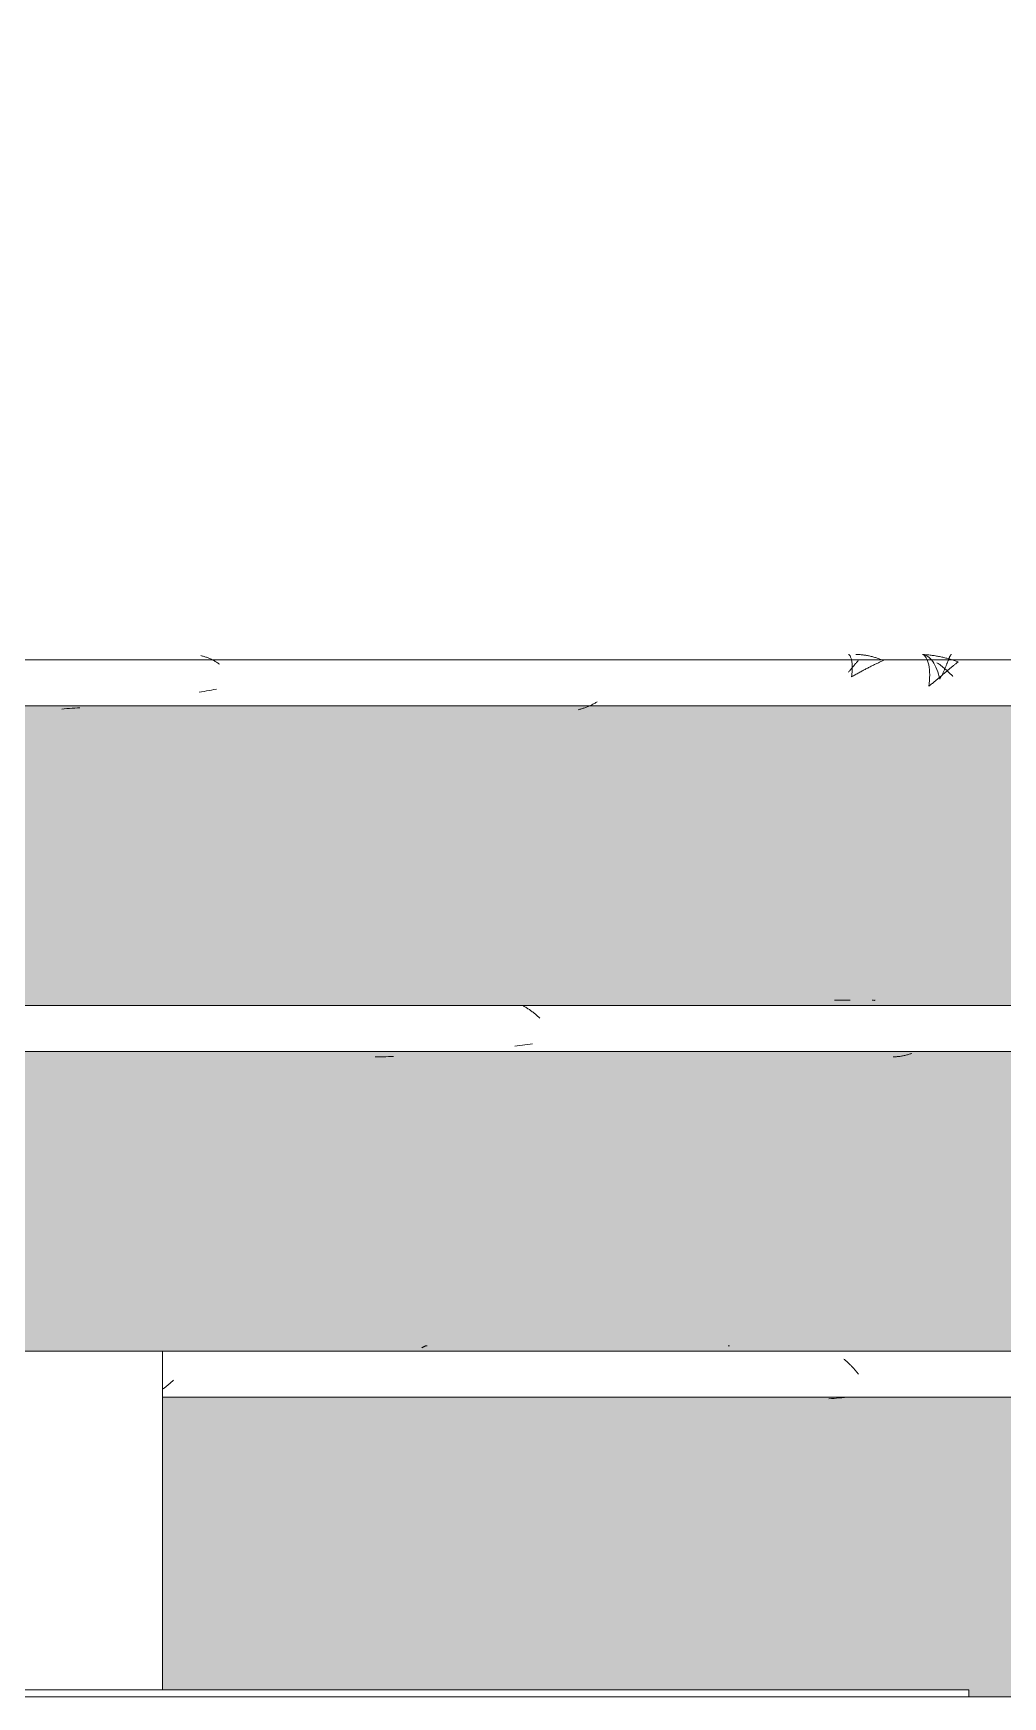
# Model space of a CAD drawing. Header units: millimetres. Extents: x -20608 to 106651, y -8981 to 93550.
# Drawn here: x 37594 to 38015, y -450 to 272 of the extents above; entities that cross this region are included whole.
import ezdxf

# ---------------------------------------------------------------- set-up
doc = ezdxf.new("R2010")
doc.units = ezdxf.units.MM
doc.linetypes.add('Grid Line', pattern=[14, 10, -2, 0, -2])
for name, color, linetype, lineweight in [('C-PRKG', 70, 'Continuous', 5), ('KINH', 152, 'Continuous', 5), ('NET CAT', 3, 'Continuous', 5), ('NET THAY 1', 41, 'Continuous', 5), ('NET-THAY', 2, 'Continuous', 9), ('TRUC', 225, 'Continuous', 5)]:
    doc.layers.add(name, color=color, linetype=linetype, lineweight=lineweight)

# ---------------------------------------------------------------- blocks, each defined once
blk = doc.blocks.new('FP_390-MẶT ĐỨNG 1-14')
at = {"layer": 'NET THAY 1', "color": 7}
for p, q in [((38517.87, -300), (37650.52, -300)), ((37650.52, -320), (38517.87, -320))]:
    blk.add_line(p, q, dxfattribs=at)
at = {"layer": 'NET THAY 1'}
for p, q in [((37763.24, -298.51), (37763.11, -298.61)), ((37763.38, -298.42), (37763.24, -298.51)), ((37763.52, -298.33), (37763.38, -298.42)), ((37763.65, -298.24), (37763.52, -298.33)), ((37763.79, -298.16), (37763.65, -298.24)), ((37763.92, -298.09), (37763.79, -298.16)), ((37764.05, -298.02), (37763.92, -298.09)), ((37764.18, -297.96), (37764.05, -298.02)), ((37764.32, -297.91), (37764.18, -297.96)), ((37764.45, -297.86), (37764.32, -297.91)), ((37764.58, -297.82), (37764.45, -297.86)), ((37764.71, -297.78), (37764.58, -297.82)), ((37764.84, -297.74), (37764.71, -297.78)), ((37764.97, -297.72), (37764.84, -297.74)), ((37765.1, -297.7), (37764.97, -297.72)), ((37765.22, -297.68), (37765.1, -297.7)), ((37765.35, -297.67), (37765.22, -297.68)), ((37896.35, -297.68), (37896.12, -297.68)), ((37896.57, -297.67), (37896.35, -297.68)), ((37946.55, -303.68), (37946.25, -303.44)), ((37946.84, -303.94), (37946.55, -303.68)), ((37947.14, -304.19), (37946.84, -303.94)), ((37947.43, -304.45), (37947.14, -304.19)), ((37947.71, -304.71), (37947.43, -304.45)), ((37948, -304.97), (37947.71, -304.71)), ((37948.28, -305.24), (37948, -304.97)), ((37948.56, -305.51), (37948.28, -305.24)), ((37948.83, -305.78), (37948.56, -305.51)), ((37949.11, -306.06), (37948.83, -305.78)), ((37949.38, -306.33), (37949.11, -306.06)), ((37949.64, -306.61), (37949.38, -306.33)), ((37949.91, -306.89), (37949.64, -306.61)), ((37950.17, -307.18), (37949.91, -306.89)), ((37950.43, -307.46), (37950.17, -307.18)), ((37950.68, -307.75), (37950.43, -307.46)), ((37950.93, -308.03), (37950.68, -307.75)), ((37951.18, -308.32), (37950.93, -308.03)), ((37951.43, -308.61), (37951.18, -308.32)), ((37951.67, -308.9), (37951.43, -308.61)), ((37951.91, -309.19), (37951.67, -308.9)), ((37952.14, -309.48), (37951.91, -309.19)), ((37952.38, -309.77), (37952.14, -309.48)), ((37952.61, -310.06), (37952.38, -309.77)), ((37650.88, -316.29), (37650.57, -316.51)), ((37651.19, -316.06), (37650.88, -316.29)), ((37651.49, -315.83), (37651.19, -316.06)), ((37651.8, -315.6), (37651.49, -315.83)), ((37652.1, -315.36), (37651.8, -315.6)), ((37652.39, -315.13), (37652.1, -315.36)), ((37652.69, -314.89), (37652.39, -315.13)), ((37652.98, -314.64), (37652.69, -314.89)), ((37653.27, -314.4), (37652.98, -314.64)), ((37653.56, -314.15), (37653.27, -314.4)), ((37653.84, -313.91), (37653.56, -314.15)), ((37654.13, -313.66), (37653.84, -313.91)), ((37654.41, -313.41), (37654.13, -313.66)), ((37654.69, -313.15), (37654.41, -313.41)), ((37654.96, -312.9), (37654.69, -313.15)), ((37655.23, -312.64), (37654.96, -312.9)), ((37940.89, -320.63), (37939.76, -320.72)), ((37942.02, -320.53), (37940.89, -320.63)), ((37943.15, -320.43), (37942.02, -320.53)), ((37944.28, -320.32), (37943.15, -320.43)), ((37945.41, -320.22), (37944.28, -320.32)), ((37946.54, -320.11), (37945.41, -320.22)), ((37947.66, -320), (37946.54, -320.11))]:
    blk.add_line(p, q, dxfattribs=at)
blk = doc.blocks.new('FP_391-MẶT ĐỨNG 1-14')
at = {"layer": 'NET THAY 1', "color": 7}
for p, q in [((38379.9, -150), (34501.29, -150)), ((34501.29, -170), (38379.9, -170))]:
    blk.add_line(p, q, dxfattribs=at)
at = {"layer": 'NET THAY 1'}
for p, q in [((37807.17, -150.25), (37806.84, -150.07)), ((37807.51, -150.43), (37807.17, -150.25)), ((37807.84, -150.61), (37807.51, -150.43)), ((37808.17, -150.8), (37807.84, -150.61)), ((37808.5, -151), (37808.17, -150.8)), ((37808.82, -151.2), (37808.5, -151)), ((37809.14, -151.41), (37808.82, -151.2)), ((37809.46, -151.62), (37809.14, -151.41)), ((37943.19, -147.76), (37942.22, -147.79)), ((37944.15, -147.74), (37943.19, -147.76)), ((37945.12, -147.72), (37944.15, -147.74)), ((37946.09, -147.71), (37945.12, -147.72)), ((37947.05, -147.69), (37946.09, -147.71)), ((37948.02, -147.68), (37947.05, -147.69)), ((37948.98, -147.68), (37948.02, -147.68)), ((37958.61, -147.7), (37959.08, -147.77)), ((37959.08, -147.77), (37959.55, -147.9)), ((37959.59, -147.85), (37959.55, -147.9)), ((37959.64, -147.8), (37959.59, -147.85)), ((37959.68, -147.76), (37959.64, -147.8)), ((37959.73, -147.73), (37959.68, -147.76)), ((37959.77, -147.7), (37959.73, -147.73)), ((37959.81, -147.69), (37959.77, -147.7)), ((37959.86, -147.68), (37959.81, -147.69)), ((37809.78, -151.83), (37809.46, -151.62)), ((37810.1, -152.05), (37809.78, -151.83)), ((37810.41, -152.28), (37810.1, -152.05)), ((37810.72, -152.51), (37810.41, -152.28)), ((37811.03, -152.74), (37810.72, -152.51)), ((37811.34, -152.98), (37811.03, -152.74)), ((37811.64, -153.22), (37811.34, -152.98)), ((37811.94, -153.46), (37811.64, -153.22)), ((37812.24, -153.71), (37811.94, -153.46)), ((37812.54, -153.96), (37812.24, -153.71)), ((37812.83, -154.22), (37812.54, -153.96)), ((37813.12, -154.48), (37812.83, -154.22)), ((37813.41, -154.74), (37813.12, -154.48)), ((37813.69, -155), (37813.41, -154.74)), ((37813.97, -155.27), (37813.69, -155)), ((37814.25, -155.54), (37813.97, -155.27)), ((37743.98, -172.3), (37742.83, -172.31)), ((37745.12, -172.28), (37743.98, -172.3)), ((37746.26, -172.27), (37745.12, -172.28)), ((37747.4, -172.25), (37746.26, -172.27)), ((37748.55, -172.22), (37747.4, -172.25)), ((37749.69, -172.19), (37748.55, -172.22)), ((37750.83, -172.16), (37749.69, -172.19)), ((37804.51, -167.6), (37803.4, -167.75)), ((37805.62, -167.45), (37804.51, -167.6)), ((37806.73, -167.29), (37805.62, -167.45)), ((37807.83, -167.14), (37806.73, -167.29)), ((37808.94, -166.98), (37807.83, -167.14)), ((37810.04, -166.82), (37808.94, -166.98)), ((37811.14, -166.66), (37810.04, -166.82)), ((37967.99, -172.32), (37967.62, -172.33)), ((37968.36, -172.3), (37967.99, -172.32)), ((37968.73, -172.28), (37968.36, -172.3)), ((37969.11, -172.26), (37968.73, -172.28)), ((37969.48, -172.22), (37969.11, -172.26)), ((37969.85, -172.19), (37969.48, -172.22)), ((37970.22, -172.14), (37969.85, -172.19)), ((37970.59, -172.1), (37970.22, -172.14)), ((37970.96, -172.04), (37970.59, -172.1)), ((37971.33, -171.98), (37970.96, -172.04)), ((37971.7, -171.92), (37971.33, -171.98)), ((37972.07, -171.84), (37971.7, -171.92)), ((37972.44, -171.77), (37972.07, -171.84)), ((37972.8, -171.69), (37972.44, -171.77)), ((37973.17, -171.6), (37972.8, -171.69)), ((37973.54, -171.5), (37973.17, -171.6)), ((37973.9, -171.41), (37973.54, -171.5)), ((37974.26, -171.3), (37973.9, -171.41)), ((37974.63, -171.19), (37974.26, -171.3)), ((37974.99, -171.08), (37974.63, -171.19)), ((37975.35, -170.96), (37974.99, -171.08)), ((37975.71, -170.83), (37975.35, -170.96))]:
    blk.add_line(p, q, dxfattribs=at)
blk = doc.blocks.new('FP_392-MẶT ĐỨNG 1-14')
at = {"layer": 'NET THAY 1', "color": 7}
for p, q in [((38241.93, 0), (34501.29, 0)), ((34501.29, -20), (38241.93, -20))]:
    blk.add_line(p, q, dxfattribs=at)
at = {"layer": 'NET THAY 1'}
for p, q in [((37667.5, 1.72), (37667.14, 1.81)), ((37667.85, 1.63), (37667.5, 1.72)), ((37668.2, 1.53), (37667.85, 1.63)), ((37668.56, 1.42), (37668.2, 1.53)), ((37668.91, 1.31), (37668.56, 1.42)), ((37669.26, 1.19), (37668.91, 1.31)), ((37669.61, 1.06), (37669.26, 1.19)), ((37669.96, 0.93), (37669.61, 1.06)), ((37670.3, 0.79), (37669.96, 0.93)), ((37670.65, 0.65), (37670.3, 0.79)), ((37670.99, 0.5), (37670.65, 0.65)), ((37671.33, 0.35), (37670.99, 0.5)), ((37671.67, 0.19), (37671.33, 0.35)), ((37672.01, 0.02), (37671.67, 0.19)), ((37672.35, -0.15), (37672.01, 0.02)), ((37948.28, 2.31), (37948.43, 2.26)), ((37948.43, 2.26), (37948.57, 2.17)), ((37948.57, 2.17), (37948.71, 2.04)), ((37948.71, 2.04), (37948.85, 1.88)), ((37948.85, 1.88), (37948.98, 1.68)), ((37948.98, 1.68), (37949.11, 1.45)), ((37949.11, 1.45), (37949.23, 1.19)), ((37949.23, 1.19), (37949.34, 0.89)), ((37949.34, 0.89), (37949.45, 0.56)), ((37949.45, 0.56), (37949.54, 0.2)), ((37949.54, 0.2), (37949.63, -0.19)), ((37951.83, 2.32), (37951.43, 2.33)), ((37952.22, 2.3), (37951.83, 2.32)), ((37952.62, 2.28), (37952.22, 2.3)), ((37953.01, 2.26), (37952.62, 2.28)), ((37953.41, 2.23), (37953.01, 2.26)), ((37953.8, 2.2), (37953.41, 2.23)), ((37954.2, 2.15), (37953.8, 2.2)), ((37954.59, 2.11), (37954.2, 2.15)), ((37954.98, 2.06), (37954.59, 2.11)), ((37955.38, 2), (37954.98, 2.06)), ((37955.77, 1.94), (37955.38, 2)), ((37956.16, 1.87), (37955.77, 1.94)), ((37956.55, 1.8), (37956.16, 1.87)), ((37956.94, 1.72), (37956.55, 1.8)), ((37957.33, 1.64), (37956.94, 1.72)), ((37957.72, 1.55), (37957.33, 1.64)), ((37958.11, 1.46), (37957.72, 1.55)), ((37958.5, 1.36), (37958.11, 1.46)), ((37958.88, 1.25), (37958.5, 1.36)), ((37959.27, 1.15), (37958.88, 1.25)), ((37959.65, 1.03), (37959.27, 1.15)), ((37960.03, 0.92), (37959.65, 1.03)), ((37960.42, 0.79), (37960.03, 0.92)), ((37960.8, 0.66), (37960.42, 0.79)), ((37961.18, 0.53), (37960.8, 0.66)), ((37961.55, 0.4), (37961.18, 0.53)), ((37961.93, 0.25), (37961.55, 0.4)), ((37962.31, 0.11), (37961.93, 0.25)), ((37962.68, -0.04), (37962.31, 0.11)), ((37980.87, 2.25), (37980.4, 2.28)), ((37980.41, 2.27), (37980.82, 2.1)), ((37980.55, 2.28), (37981.21, 2.13)), ((37980.82, 2.1), (37981.22, 1.8)), ((37981.34, 2.22), (37980.87, 2.25)), ((37981.21, 2.13), (37981.85, 1.88)), ((37981.22, 1.8), (37981.6, 1.39)), ((37981.81, 2.19), (37981.34, 2.22)), ((37981.6, 1.39), (37981.96, 0.86)), ((37982.27, 2.15), (37981.81, 2.19)), ((37981.85, 1.88), (37982.49, 1.53)), ((37981.96, 0.86), (37982.3, 0.22)), ((37982.74, 2.11), (37982.27, 2.15)), ((37982.3, 0.22), (37982.6, -0.51)), ((37982.49, 1.53), (37983.11, 1.09)), ((37983.21, 2.07), (37982.74, 2.11)), ((37983.11, 1.09), (37983.7, 0.56)), ((37983.67, 2.02), (37983.21, 2.07)), ((37984.14, 1.96), (37983.67, 2.02)), ((37983.7, 0.56), (37984.28, -0.06)), ((37984.6, 1.91), (37984.14, 1.96)), ((37985.07, 1.84), (37984.6, 1.91)), ((37985.53, 1.78), (37985.07, 1.84)), ((37985.99, 1.7), (37985.53, 1.78)), ((37986.45, 1.63), (37985.99, 1.7)), ((37986.92, 1.55), (37986.45, 1.63)), ((37987.38, 1.46), (37986.92, 1.55)), ((37987.84, 1.38), (37987.38, 1.46)), ((37988.3, 1.28), (37987.84, 1.38)), ((37988.76, 1.19), (37988.3, 1.28)), ((37989.21, 1.09), (37988.76, 1.19)), ((37989.67, 0.98), (37989.21, 1.09)), ((37990.13, 0.88), (37989.67, 0.98)), ((37990.58, 0.76), (37990.13, 0.88)), ((37991.03, 0.65), (37990.58, 0.76)), ((37991.49, 0.53), (37991.03, 0.65)), ((37991.94, 0.41), (37991.49, 0.53)), ((37991.72, 0.07), (37991.64, -0.13)), ((37991.79, 0.25), (37991.72, 0.07)), ((37991.86, 0.43), (37991.79, 0.25)), ((37991.93, 0.6), (37991.86, 0.43)), ((37992, 0.77), (37991.93, 0.6)), ((37992.39, 0.28), (37991.94, 0.41)), ((37992.07, 0.93), (37992, 0.77)), ((37992.13, 1.07), (37992.07, 0.93)), ((37992.19, 1.22), (37992.13, 1.07)), ((37992.25, 1.35), (37992.19, 1.22)), ((37992.31, 1.47), (37992.25, 1.35)), ((37992.37, 1.59), (37992.31, 1.47)), ((37992.43, 1.7), (37992.37, 1.59)), ((37992.84, 0.15), (37992.39, 0.28)), ((37992.48, 1.8), (37992.43, 1.7)), ((37992.53, 1.89), (37992.48, 1.8)), ((37992.59, 1.97), (37992.53, 1.89)), ((37992.64, 2.05), (37992.59, 1.97)), ((37992.69, 2.11), (37992.64, 2.05)), ((37992.74, 2.17), (37992.69, 2.11)), ((37992.79, 2.22), (37992.74, 2.17)), ((37992.84, 2.26), (37992.79, 2.22)), ((37992.89, 2.29), (37992.84, 2.26)), ((37993.29, 0.01), (37992.84, 0.15)), ((37992.93, 2.31), (37992.89, 2.29)), ((37992.98, 2.32), (37992.93, 2.31)), ((37993.74, -0.12), (37993.29, 0.01)), ((37672.68, -0.33), (37672.35, -0.15)), ((37673.02, -0.51), (37672.68, -0.33)), ((37673.35, -0.7), (37673.02, -0.51)), ((37673.68, -0.9), (37673.35, -0.7)), ((37674, -1.1), (37673.68, -0.9)), ((37674.33, -1.3), (37674, -1.1)), ((37674.65, -1.51), (37674.33, -1.3)), ((37674.97, -1.72), (37674.65, -1.51)), ((37675.29, -1.94), (37674.97, -1.72)), ((37948.5, -5.13), (37948.3, -5.37)), ((37948.7, -4.89), (37948.5, -5.13)), ((37948.89, -4.65), (37948.7, -4.89)), ((37949.09, -4.42), (37948.89, -4.65)), ((37949.28, -4.18), (37949.09, -4.42)), ((37949.47, -3.95), (37949.28, -4.18)), ((37949.65, -3.73), (37949.47, -3.95)), ((37949.63, -0.19), (37949.71, -0.61)), ((37949.72, -6.72), (37949.64, -7.37)), ((37950.04, -7.14), (37949.64, -7.36)), ((37949.84, -3.5), (37949.65, -3.73)), ((37949.71, -0.61), (37949.78, -1.06)), ((37949.8, -6.08), (37949.72, -6.72)), ((37949.78, -1.06), (37949.83, -1.53)), ((37949.85, -5.45), (37949.8, -6.08)), ((37949.83, -1.53), (37949.88, -2.03)), ((37950.02, -3.28), (37949.84, -3.5)), ((37949.89, -4.84), (37949.85, -5.45)), ((37949.88, -2.03), (37949.91, -2.55)), ((37949.92, -4.24), (37949.89, -4.84)), ((37949.91, -2.55), (37949.92, -3.09)), ((37949.92, -3.09), (37949.93, -3.66)), ((37949.93, -3.66), (37949.92, -4.24)), ((37950.2, -3.06), (37950.02, -3.28)), ((37950.44, -6.92), (37950.04, -7.14)), ((37950.37, -2.85), (37950.2, -3.06)), ((37950.55, -2.64), (37950.37, -2.85)), ((37950.84, -6.7), (37950.44, -6.92)), ((37950.72, -2.43), (37950.55, -2.64)), ((37950.89, -2.22), (37950.72, -2.43)), ((37951.24, -6.48), (37950.84, -6.7)), ((37951.06, -2.02), (37950.89, -2.22)), ((37951.23, -1.82), (37951.06, -2.02)), ((37951.39, -1.63), (37951.23, -1.82)), ((37951.64, -6.27), (37951.24, -6.48)), ((37951.56, -1.44), (37951.39, -1.63)), ((37951.72, -1.25), (37951.56, -1.44)), ((37952.03, -6.05), (37951.64, -6.27)), ((37951.88, -1.07), (37951.72, -1.25)), ((37952.04, -0.89), (37951.88, -1.07)), ((37952.42, -5.84), (37952.03, -6.05)), ((37952.19, -0.72), (37952.04, -0.89)), ((37952.35, -0.55), (37952.19, -0.72)), ((37952.5, -0.38), (37952.35, -0.55)), ((37952.81, -5.62), (37952.42, -5.84)), ((37953.2, -5.41), (37952.81, -5.62)), ((37953.59, -5.2), (37953.2, -5.41)), ((37953.97, -4.99), (37953.59, -5.2)), ((37954.36, -4.78), (37953.97, -4.99)), ((37954.74, -4.58), (37954.36, -4.78)), ((37955.12, -4.38), (37954.74, -4.58)), ((37955.5, -4.17), (37955.12, -4.38)), ((37955.87, -3.97), (37955.5, -4.17)), ((37956.25, -3.78), (37955.87, -3.97)), ((37956.62, -3.58), (37956.25, -3.78)), ((37956.99, -3.39), (37956.62, -3.58)), ((37957.36, -3.2), (37956.99, -3.39)), ((37957.73, -3.01), (37957.36, -3.2)), ((37958.1, -2.82), (37957.73, -3.01)), ((37958.46, -2.64), (37958.1, -2.82)), ((37958.83, -2.46), (37958.46, -2.64)), ((37959.19, -2.28), (37958.83, -2.46)), ((37959.55, -2.1), (37959.19, -2.28)), ((37959.91, -1.93), (37959.55, -2.1)), ((37960.27, -1.76), (37959.91, -1.93)), ((37960.62, -1.59), (37960.27, -1.76)), ((37960.98, -1.43), (37960.62, -1.59)), ((37961.33, -1.26), (37960.98, -1.43)), ((37961.68, -1.11), (37961.33, -1.26)), ((37962.03, -0.95), (37961.68, -1.11)), ((37962.38, -0.8), (37962.03, -0.95)), ((37962.73, -0.65), (37962.38, -0.8)), ((37963.05, -0.2), (37962.68, -0.04)), ((37963.08, -0.5), (37962.73, -0.65)), ((37963.42, -0.36), (37963.05, -0.2)), ((37963.42, -0.36), (37963.08, -0.5)), ((37982.6, -0.51), (37982.87, -1.35)), ((37982.87, -1.35), (37983.1, -2.26)), ((37983.1, -2.26), (37983.28, -3.26)), ((37983.28, -3.26), (37983.42, -4.32)), ((37983.42, -4.32), (37983.5, -5.44)), ((37983.5, -5.44), (37983.54, -6.6)), ((37983.54, -6.6), (37983.52, -7.8)), ((37984.28, -0.06), (37984.83, -0.75)), ((37984.83, -0.75), (37985.34, -1.53)), ((37985.34, -1.53), (37985.83, -2.37)), ((37985.83, -2.37), (37986.27, -3.28)), ((37986.27, -3.28), (37986.68, -4.24)), ((37986.94, -1.47), (37986.62, -1.27)), ((37986.68, -4.24), (37987.05, -5.24)), ((37987.26, -1.69), (37986.94, -1.47)), ((37987.05, -5.24), (37987.37, -6.29)), ((37987.58, -1.9), (37987.26, -1.69)), ((37987.37, -6.29), (37987.65, -7.36)), ((37987.9, -2.12), (37987.58, -1.9)), ((37988.21, -2.35), (37987.9, -2.12)), ((37988.52, -2.58), (37988.21, -2.35)), ((37988.5, -7.08), (37988.22, -7.32)), ((37988.57, -7.16), (37988.41, -7.48)), ((37988.78, -6.84), (37988.5, -7.08)), ((37988.83, -2.82), (37988.52, -2.58)), ((37988.74, -6.84), (37988.57, -7.16)), ((37988.9, -6.52), (37988.74, -6.84)), ((37989.05, -6.61), (37988.78, -6.84)), ((37989.13, -3.05), (37988.83, -2.82)), ((37989.05, -6.21), (37988.9, -6.52)), ((37989.2, -5.89), (37989.05, -6.21)), ((37989.32, -6.37), (37989.05, -6.61)), ((37989.44, -3.3), (37989.13, -3.05)), ((37989.35, -5.58), (37989.2, -5.89)), ((37989.6, -6.14), (37989.32, -6.37)), ((37989.49, -5.28), (37989.35, -5.58)), ((37989.74, -3.54), (37989.44, -3.3)), ((37989.63, -4.97), (37989.49, -5.28)), ((37989.86, -5.91), (37989.6, -6.14)), ((37989.77, -4.67), (37989.63, -4.97)), ((37990.03, -3.79), (37989.74, -3.54)), ((37989.9, -4.38), (37989.77, -4.67)), ((37990.13, -5.68), (37989.86, -5.91)), ((37990.03, -4.09), (37989.9, -4.38)), ((37990.33, -4.04), (37990.03, -3.79)), ((37990.15, -3.8), (37990.03, -4.09)), ((37990.4, -5.45), (37990.13, -5.68)), ((37990.27, -3.52), (37990.15, -3.8)), ((37990.39, -3.24), (37990.27, -3.52)), ((37990.62, -4.3), (37990.33, -4.04)), ((37990.51, -2.97), (37990.39, -3.24)), ((37990.66, -5.22), (37990.4, -5.45)), ((37990.62, -2.7), (37990.51, -2.97)), ((37990.72, -2.43), (37990.62, -2.7)), ((37990.91, -4.56), (37990.62, -4.3)), ((37990.92, -5), (37990.66, -5.22)), ((37990.83, -2.18), (37990.72, -2.43)), ((37990.93, -1.92), (37990.83, -2.18)), ((37991.2, -4.82), (37990.91, -4.56)), ((37991.18, -4.78), (37990.92, -5)), ((37991.03, -1.68), (37990.93, -1.92)), ((37991.12, -1.44), (37991.03, -1.68)), ((37991.22, -1.2), (37991.12, -1.44)), ((37991.43, -4.56), (37991.18, -4.78)), ((37991.48, -5.09), (37991.2, -4.82)), ((37991.31, -0.97), (37991.22, -1.2)), ((37991.39, -0.75), (37991.31, -0.97)), ((37991.48, -0.54), (37991.39, -0.75)), ((37991.69, -4.34), (37991.43, -4.56)), ((37991.56, -0.33), (37991.48, -0.54)), ((37991.76, -5.36), (37991.48, -5.09)), ((37991.64, -0.13), (37991.56, -0.33)), ((37991.94, -4.12), (37991.69, -4.34)), ((37992.04, -5.63), (37991.76, -5.36)), ((37992.19, -3.91), (37991.94, -4.12)), ((37992.31, -5.9), (37992.04, -5.63)), ((37992.44, -3.7), (37992.19, -3.91)), ((37992.58, -6.18), (37992.31, -5.9)), ((37992.69, -3.49), (37992.44, -3.7)), ((37992.85, -6.45), (37992.58, -6.18)), ((37992.93, -3.28), (37992.69, -3.49)), ((37993.12, -6.73), (37992.85, -6.45)), ((37993.18, -3.08), (37992.93, -3.28)), ((37993.38, -7.01), (37993.12, -6.73)), ((37993.42, -2.88), (37993.18, -3.08)), ((37993.64, -7.3), (37993.38, -7.01)), ((37993.66, -2.68), (37993.42, -2.88)), ((37993.89, -2.48), (37993.66, -2.68)), ((37994.18, -0.27), (37993.74, -0.12)), ((37994.13, -2.29), (37993.89, -2.48)), ((37994.36, -2.1), (37994.13, -2.29)), ((37994.63, -0.41), (37994.18, -0.27)), ((37994.6, -1.91), (37994.36, -2.1)), ((37994.83, -1.73), (37994.6, -1.91)), ((37995.07, -0.56), (37994.63, -0.41)), ((37995.05, -1.55), (37994.83, -1.73)), ((37995.28, -1.38), (37995.05, -1.55)), ((37995.51, -0.71), (37995.07, -0.56)), ((37995.51, -1.2), (37995.28, -1.38)), ((37995.95, -0.87), (37995.51, -0.71)), ((37995.73, -1.03), (37995.51, -1.2)), ((37995.95, -0.87), (37995.73, -1.03)), ((37667.46, -13.9), (37666.37, -14.08)), ((37668.54, -13.72), (37667.46, -13.9)), ((37669.62, -13.53), (37668.54, -13.72)), ((37670.7, -13.35), (37669.62, -13.53)), ((37671.77, -13.16), (37670.7, -13.35)), ((37672.85, -12.97), (37671.77, -13.16)), ((37673.93, -12.79), (37672.85, -12.97)), ((37983.31, -10.25), (37983.12, -11.47)), ((37983.44, -11.21), (37983.13, -11.45)), ((37983.44, -9.02), (37983.31, -10.25)), ((37983.52, -7.8), (37983.44, -9.02)), ((37983.76, -10.97), (37983.44, -11.21)), ((37984.07, -10.72), (37983.76, -10.97)), ((37984.38, -10.48), (37984.07, -10.72)), ((37984.69, -10.23), (37984.38, -10.48)), ((37985, -9.99), (37984.69, -10.23)), ((37985.3, -9.74), (37985, -9.99)), ((37985.6, -9.5), (37985.3, -9.74)), ((37985.9, -9.26), (37985.6, -9.5)), ((37986.2, -9.01), (37985.9, -9.26)), ((37986.5, -8.77), (37986.2, -9.01)), ((37986.79, -8.52), (37986.5, -8.77)), ((37987.08, -8.28), (37986.79, -8.52)), ((37987.37, -8.04), (37987.08, -8.28)), ((37987.65, -7.8), (37987.37, -8.04)), ((37987.65, -7.36), (37987.88, -8.46)), ((37987.94, -7.56), (37987.65, -7.8)), ((37988.06, -8.13), (37987.88, -8.46)), ((37988.22, -7.32), (37987.94, -7.56)), ((37988.24, -7.81), (37988.06, -8.13)), ((37988.41, -7.48), (37988.24, -7.81)), ((37607.88, -21.3), (37606.75, -21.37)), ((37609.02, -21.22), (37607.88, -21.3)), ((37610.15, -21.14), (37609.02, -21.22)), ((37611.29, -21.05), (37610.15, -21.14)), ((37612.42, -20.97), (37611.29, -21.05)), ((37613.55, -20.88), (37612.42, -20.97)), ((37614.69, -20.79), (37613.55, -20.88)), ((37831.32, -21.58), (37830.96, -21.66)), ((37831.68, -21.48), (37831.32, -21.58)), ((37832.04, -21.39), (37831.68, -21.48)), ((37832.39, -21.28), (37832.04, -21.39)), ((37832.75, -21.17), (37832.39, -21.28)), ((37833.1, -21.06), (37832.75, -21.17)), ((37833.46, -20.94), (37833.1, -21.06)), ((37833.81, -20.82), (37833.46, -20.94)), ((37834.16, -20.69), (37833.81, -20.82)), ((37834.51, -20.56), (37834.16, -20.69)), ((37834.86, -20.42), (37834.51, -20.56)), ((37835.21, -20.28), (37834.86, -20.42)), ((37835.55, -20.13), (37835.21, -20.28)), ((37835.9, -19.98), (37835.55, -20.13)), ((37836.24, -19.82), (37835.9, -19.98)), ((37836.58, -19.66), (37836.24, -19.82)), ((37836.92, -19.5), (37836.58, -19.66)), ((37837.26, -19.33), (37836.92, -19.5)), ((37837.6, -19.16), (37837.26, -19.33)), ((37837.93, -18.98), (37837.6, -19.16)), ((37838.26, -18.8), (37837.93, -18.98)), ((37838.59, -18.61), (37838.26, -18.8)), ((37838.92, -18.42), (37838.59, -18.61)), ((37839.25, -18.23), (37838.92, -18.42))]:
    blk.add_line(p, q, dxfattribs=at)
blk = doc.blocks.new('System Panel - Glazed-V144-MẶT ĐỨNG 1-14')
at = {"layer": 'KINH'}
h = blk.add_hatch(dxfattribs=at)
h.set_pattern_fill('FP_4', color=256, style=0, pattern_type=2)
h.set_pattern_definition([(48.396, (16716.6, 1401.6), (-0.004, 2032), [239.81, -2477.68]), (48.396, (16667.6, 1456.7), (-0.004, 2032), [239.81, -2477.68]), (48.396, (16600.2, 1325.7), (-0.004, 2032), [516.51, -2200.97]), (48.396, (15489.6, 2763), (-0.004, 2032), [239.81, -2477.68]), (48.396, (15440.6, 2818.2), (-0.004, 2032), [239.81, -2477.68]), (48.396, (15373.3, 2687.1), (-0.004, 2032), [516.51, -2200.97])])
h.paths.add_polyline_path([(37216.84, 0), (38104.81, 0), (38104.81, 2200), (37216.84, 2200), (37216.84, 293.45)], flags=0)
blk = doc.blocks.new('XE 2500 - XE 2500-889573-MẶT ĐỨNG 1-14')
at = {"layer": 'C-PRKG', "color": 7}
for p, q in [((34450.52, -300), (34950.52, -300)), ((34950.52, -447), (34950.52, -300)), ((32600.52, -447), (35300.52, -447)), ((35300.52, -450), (35300.52, -447))]:
    blk.add_line(p, q, dxfattribs=at)
blk = doc.blocks.new('ALC1807-ASCENT PLAZA-TANG 1_2_rvt-1-MẶT ĐỨNG 1-14')
at = {"layer": 'NET THAY 1'}
h = blk.add_hatch(dxfattribs=at)
h.set_pattern_fill('FP_22', color=256, style=0, pattern_type=2)
h.set_pattern_definition([(53.31, (33950.79, -1000), (161.7734, -15.9403), [18.199, -200.184]), (354.373, (33950.79, -1000), (31.294, -191.057), [13.546, -149.011]), (99.302, (33964.27, -1001.33), (130.48, 175.1174), [16.134, -177.469]), (33.032, (33950.79, -1000), (147.178, -77.2875), [17.474, -192.212]), (332.294, (33950.79, -1000), (-28.618, -191.588), [13.853, -152.384]), (81.505, (33963.06, -1006.43), (175.7936, 114.301), [16.143, -177.571]), (49.569, (33950.79, -949.2), (240.71, -42.041), [27.088, -297.965]), (95.898, (33970.85, -952.7), (210.807, 247.427), [24.251, -266.758]), (350.093, (33950.8, -949.2), (210.807, 247.427), [20.363, -223.991]), (23.379, (33973.34, -961.9), (134.6297, -102.2643), [17.205, -189.252]), (322.779, (33973.34, -961.9), (54.88, 184.187), [14.089, -154.977]), (73.409, (33984.56, -970.42), (189.507, 81.924), [16.016, -176.174]), (40.831, (33950.79, -1000), (2.7432, 84.5547), [7.804, -146.387, 7.804, -150.644, -156.674]), (40.831, (33950.79, -1000), (2.7432, 84.5547), [-312.639, 7.804, -148.87]), (8.433, (33950.79, -1000), (59.3349, 100.1798), [7.46, -78.895, 7.46, -136.54, -57.08]), (8.433, (33950.79, -1000), (59.3349, 100.1798), [-230.354, 7.46, -49.62]), (324.343, (33940.73, -1000), (120.4004, -5.7281), [7.726, -50.803, 7.726, -174.884, -242.309]), (324.343, (33940.73, -1000), (120.4004, -5.7281), [-241.138, 7.726, -234.583]), (314.099, (33877.94, -1000), (131.535, 25.4257), [7.885, -69.774, 7.885, -115.892, -175.63]), (314.099, (33877.94, -1000), (131.535, 25.4257), [-201.437, 7.885, -167.745])])
h.paths.add_polyline_path([(37697.46, -150), (38237.33, -150), (38236.37, -20), (34501.29, -20), (34501.29, -150), (36902.56, -150)], flags=0)
h = blk.add_hatch(dxfattribs=at)
h.set_pattern_fill('FP_21', color=256, style=0, pattern_type=2)
h.set_pattern_definition([(53.31, (34088.76, -1000), (161.7734, -15.9403), [18.199, -200.184]), (354.373, (34088.76, -1000), (31.294, -191.057), [13.546, -149.011]), (99.302, (34102.24, -1001.33), (130.48, 175.1174), [16.134, -177.469]), (33.032, (34088.76, -1000), (147.178, -77.2875), [17.474, -192.212]), (332.294, (34088.76, -1000), (-28.618, -191.588), [13.853, -152.384]), (81.505, (34101.03, -1006.43), (175.7936, 114.301), [16.143, -177.571]), (49.569, (34088.76, -949.2), (240.71, -42.041), [27.088, -297.965]), (95.898, (34108.82, -952.7), (210.807, 247.427), [24.251, -266.758]), (350.093, (34088.76, -949.2), (210.807, 247.427), [20.363, -223.991]), (23.379, (34111.31, -961.9), (134.6297, -102.2643), [17.205, -189.252]), (322.779, (34111.31, -961.9), (54.88, 184.187), [14.089, -154.977]), (73.409, (34122.53, -970.42), (189.507, 81.924), [16.016, -176.174]), (40.831, (34088.76, -1000), (2.7432, 84.5547), [7.804, -146.387, 7.804, -150.644, -156.674]), (40.831, (34088.76, -1000), (2.7432, 84.5547), [-312.639, 7.804, -148.87]), (8.433, (34088.76, -1000), (59.3349, 100.1798), [7.46, -78.895, 7.46, -136.54, -57.08]), (8.433, (34088.76, -1000), (59.3349, 100.1798), [-230.354, 7.46, -49.62]), (324.343, (34078.7, -1000), (120.4004, -5.7281), [7.726, -50.803, 7.726, -174.884, -242.309]), (324.343, (34078.7, -1000), (120.4004, -5.7281), [-241.138, 7.726, -234.583]), (314.099, (34015.91, -1000), (131.535, 25.4257), [7.885, -69.774, 7.885, -115.892, -175.63]), (314.099, (34015.91, -1000), (131.535, 25.4257), [-201.437, 7.885, -167.745])])
h.paths.add_polyline_path([(37925.77, -300), (38375.3, -300), (38374.34, -170), (34501.29, -170), (34501.29, -300), (37697.46, -300)], flags=0)
h = blk.add_hatch(dxfattribs=at)
h.set_pattern_fill('FP_20', color=256, style=0, pattern_type=2)
h.set_pattern_definition([(53.31, (34226.73, -1000), (161.7734, -15.9403), [18.199, -200.184]), (354.373, (34226.73, -1000), (31.294, -191.057), [13.546, -149.011]), (99.302, (34240.21, -1001.33), (130.48, 175.1174), [16.134, -177.469]), (33.032, (34226.73, -1000), (147.178, -77.2875), [17.474, -192.212]), (332.294, (34226.73, -1000), (-28.618, -191.588), [13.853, -152.384]), (81.505, (34239, -1006.43), (175.7936, 114.301), [16.143, -177.571]), (49.569, (34226.73, -949.2), (240.71, -42.041), [27.088, -297.965]), (95.898, (34246.8, -952.7), (210.807, 247.427), [24.251, -266.758]), (350.093, (34226.73, -949.2), (210.807, 247.427), [20.363, -223.991]), (23.379, (34249.28, -961.9), (134.6297, -102.2643), [17.205, -189.252]), (322.779, (34249.28, -961.9), (54.88, 184.187), [14.089, -154.977]), (73.409, (34260.5, -970.42), (189.507, 81.924), [16.016, -176.174]), (40.831, (34226.73, -1000), (2.7432, 84.5547), [7.804, -146.387, 7.804, -150.644, -156.674]), (40.831, (34226.73, -1000), (2.7432, 84.5547), [-312.639, 7.804, -148.87]), (8.433, (34226.73, -1000), (59.3349, 100.1798), [7.46, -78.895, 7.46, -136.54, -57.08]), (8.433, (34226.73, -1000), (59.3349, 100.1798), [-230.354, 7.46, -49.62]), (324.343, (34216.67, -1000), (120.4004, -5.7281), [7.726, -50.803, 7.726, -174.884, -242.309]), (324.343, (34216.67, -1000), (120.4004, -5.7281), [-241.138, 7.726, -234.583]), (314.099, (34153.88, -1000), (131.535, 25.4257), [7.885, -69.774, 7.885, -115.892, -175.63]), (314.099, (34153.88, -1000), (131.535, 25.4257), [-201.437, 7.885, -167.745])])
h.paths.add_polyline_path([(38513.27, -450), (38513.27, -320), (37650.52, -320), (37650.52, -447), (38000.52, -447), (38000.52, -450), (38492.35, -450)], flags=0)
h.paths.add_polyline_path([(35200.52, -447), (35650.52, -447), (35650.52, -320), (34950.52, -320), (34950.52, -447)], flags=0)
h.paths.add_polyline_path([(36902.56, -447), (37150.52, -447), (37150.52, -320), (36150.52, -320), (36150.52, -447), (36200.52, -447)], flags=0)
at = {"layer": 'NET-THAY', "color": 10}
blk.add_line((-20508.1, -450), (99538.03, -450), dxfattribs=at)
at = {"color": 10, "lineweight": 9}
for name, p in [('System Panel - Glazed-V144-MẶT ĐỨNG 1-14', (0, 0)), ('XE 2500 - XE 2500-889573-MẶT ĐỨNG 1-14', (2700, 0))]:
    blk.add_blockref(name, p, dxfattribs=at)
at = {"layer": 'NET THAY 1', "color": 7}
for name in ['FP_392-MẶT ĐỨNG 1-14', 'FP_391-MẶT ĐỨNG 1-14', 'FP_390-MẶT ĐỨNG 1-14']:
    blk.add_blockref(name, (0, 0), dxfattribs=at)

msp = doc.modelspace()

# ---------------------------------------------------------------- linework, layer by layer
at = {"layer": 'NET CAT'}
msp.add_lwpolyline([(-20508.1, -450), (99538.03, -450)], dxfattribs=at)
at = {"layer": 'TRUC', "linetype": 'Grid Line', "ltscale": 50}
for p, q in [((-15600.63, 0), (103813.36, 0)), ((-20508.1, -450), (99538.03, -450))]:
    msp.add_line(p, q, dxfattribs=at)

# ---------------------------------------------------------------- block references
at = {"lineweight": 5}
msp.add_blockref('ALC1807-ASCENT PLAZA-TANG 1_2_rvt-1-MẶT ĐỨNG 1-14', (0, 0), dxfattribs=at)

doc.saveas('drawing.dxf')
